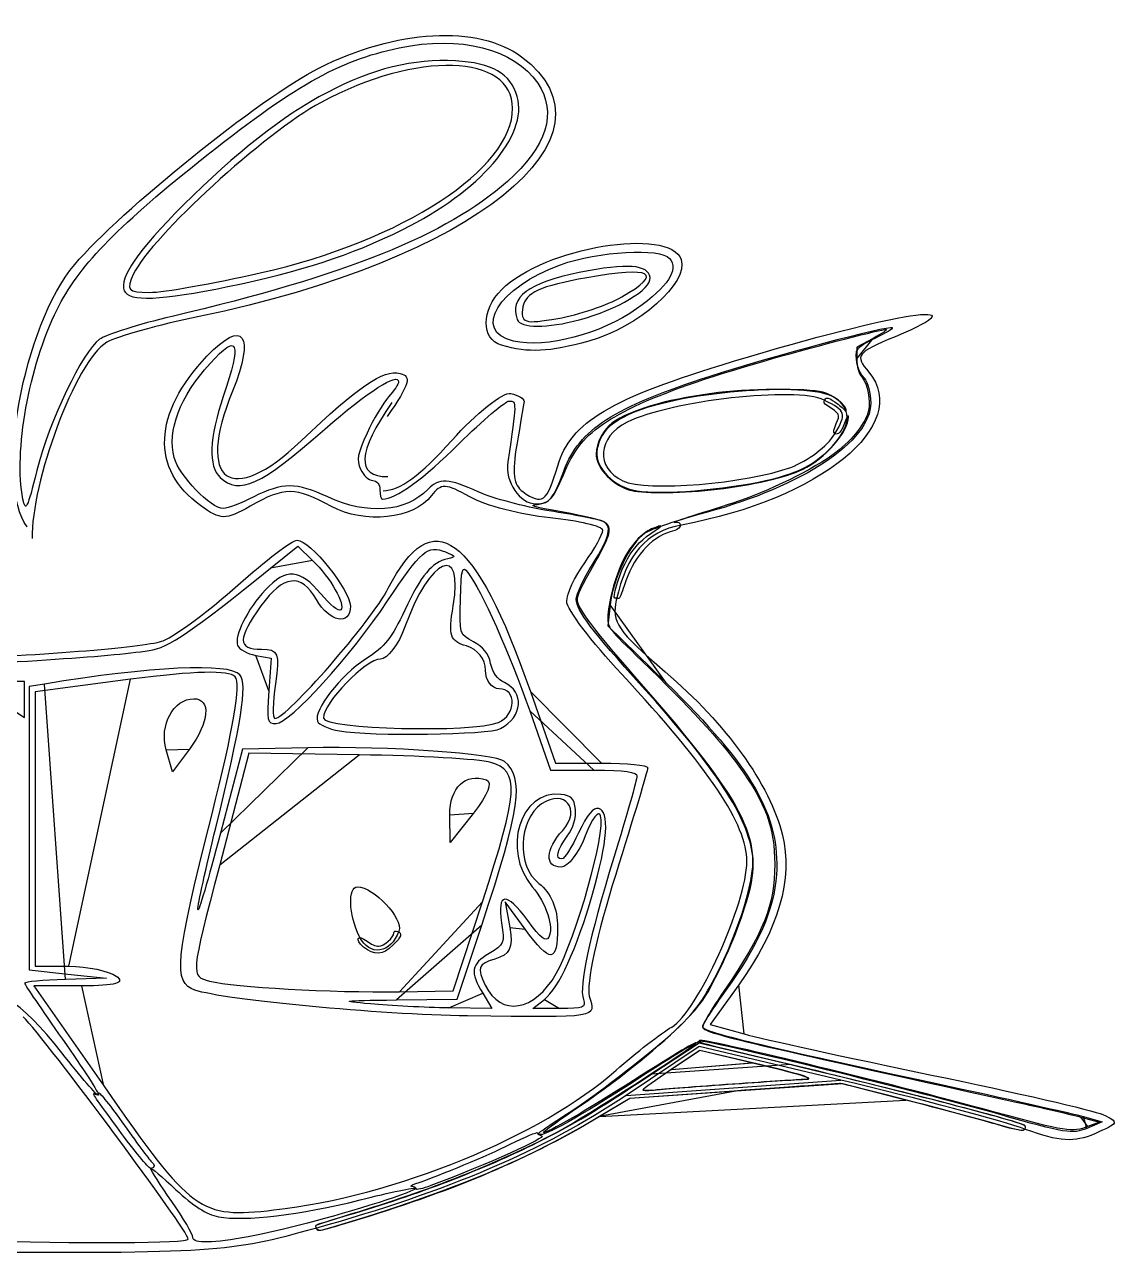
# Model space of a CAD drawing. Extents: x 11 to 197, y 74 to 191.
# Drawn here: x 93 to 197.2, y 73.8 to 190.8 of the extents above; entities that cross this region are included whole.
import ezdxf

# ---------------------------------------------------------------- set-up
doc = ezdxf.new("R2010")
doc.units = 0
doc.layers.get('0').update_dxf_attribs({"linetype": 'CONTINUOUS'})

msp = doc.modelspace()

# ---------------------------------------------------------------- linework, layer by layer
at = {"color": 7}
for points in [[(115.409142, 167.174953), (115.409142, 167.174953), (115.409142, 167.174953), (115.409142, 167.174953)], [(112.325748, 165.869785), (112.325748, 165.869785)], [(149.801538, 164.881372), (149.801538, 164.881372), (149.801538, 164.881372), (149.801538, 164.881372)], [(145.767927, 162.703949), (145.767927, 162.70396)], [(139.519719, 160.673512), (139.519719, 160.673512)], [(173.726678, 160.939707), (172.169396, 160.088725), (172.176677, 158.981841)], [(138.348898, 160.291891), (138.348864, 160.291891), (138.348898, 160.291891), (138.348898, 160.291891)], [(165.906738, 148.656671), (165.906738, 148.656671), (165.906738, 148.656671), (165.906738, 148.656671)], [(158.893685, 146.57023), (158.893685, 146.570233)], [(162.831379, 147.25314), (162.831379, 147.25314)], [(93.222696, 142.9866), (93.222696, 142.9866), (93.222696, 142.9866), (93.222696, 142.9866)], [(116.381211, 139.048189), (118.982465, 141.152054), (120.391561, 139.786305)], [(148.696516, 135.549178), (148.47312, 133.567228), (154.033762, 128.136761)], [(114.971376, 130.750032), (116.437794, 130.47493), (116.215583, 127.369261)], [(92.975043, 124.819753), (92.976172, 128.26802), (87.74815, 128.260795)], [(94.867157, 128.023054), (93.42111, 127.782773), (93.42111, 114.289779), (93.42111, 100.796788), (97.091847, 100.405631), (100.762585, 100.014474), (96.869377, 99.885919)], [(103.052335, 128.476359), (93.970444, 127.292338), (93.970444, 114.222331), (93.970444, 101.152343), (97.186284, 101.137893), (103.052335, 128.476345), (103.052335, 128.476359)], [(141.122897, 127.297887), (143.505163, 120.491531), (147.896349, 120.491531), (141.122897, 127.297887), (141.122897, 127.297887)], [(141.053069, 125.460087), (143.022628, 119.814214), (147.142838, 119.814214)], [(138.064333, 124.365971), (138.064333, 124.365971), (138.064333, 124.365971), (138.064333, 124.365971)], [(108.660398, 121.824133), (107.057018, 119.645889), (106.445657, 121.764889), (106.445657, 121.764889), (108.660398, 121.824133), (108.660398, 121.824133)], [(119.925203, 121.945748), (113.726355, 121.816434), (111.615601, 113.807552)], [(124.81111, 121.279588), (114.331679, 121.434904), (111.546987, 110.810417), (124.81111, 121.279588), (124.81111, 121.279588)], [(135.700248, 115.733826), (133.472092, 112.94453), (133.444999, 115.568424), (133.444999, 115.568424), (135.700262, 115.733826), (135.700248, 115.733826)], [(128.657564, 98.720443), (133.75916, 98.793934), (136.544121, 107.284307), (136.544121, 107.284279), (128.657564, 98.720443), (128.657564, 98.720443)], [(140.6042, 104.690007), (138.721722, 107.284279), (139.148272, 104.822175), (140.6042, 104.690007), (140.6042, 104.690007)], [(128.359146, 97.94031), (134.153749, 98.012254), (136.487543, 105.059764)], [(124.855376, 103.955589), (124.855376, 103.955589), (124.855376, 103.955589), (124.855376, 103.955589)], [(125.23468, 102.968601), (125.23468, 102.968601)], [(143.562809, 100.444821), (143.562809, 100.444821), (143.562809, 100.444821), (143.562809, 100.444821)], [(98.422841, 99.280044), (93.870873, 99.265623), (100.506471, 89.742533), (98.422841, 99.280056), (98.422841, 99.280044)], [(136.575213, 98.568427), (137.456884, 97.122379), (133.347748, 97.180534)], [(160.944331, 99.382618), (158.21178, 95.58724), (161.465446, 94.694128), (160.944331, 99.382618), (160.944331, 99.382618)], [(143.891545, 97.122379), (141.354398, 97.122379), (142.455234, 97.988293)], [(152.65376, 90.879615), (157.164778, 93.866842), (165.885444, 91.789548)], [(170.653433, 90.305115), (157.166482, 93.502958), (150.223302, 88.847553), (170.653433, 90.305115), (170.653433, 90.305115)], [(162.256693, 91.947586), (157.238308, 93.120787), (154.525895, 91.303586)], [(162.148749, 91.952254), (157.244892, 93.125195), (154.529186, 91.305793)], [(176.841232, 88.400592), (170.834569, 89.949606), (160.712232, 89.247595), (150.589892, 88.545587), (147.697797, 86.825225)], [(160.489773, 89.262708), (150.589906, 88.550633), (147.809043, 86.888169)], [(160.344714, 89.946865), (160.344714, 89.94686)], [(160.567181, 89.946044), (160.567181, 89.946047)], [(193.506417, 86.778678), (195.266183, 86.312633), (194.173825, 85.880212)], [(193.754567, 86.827438), (195.53432, 86.314676), (194.063978, 85.700665)], [(102.200772, 85.225894), (102.200772, 85.225894)], [(141.983996, 85.32205), (141.983996, 85.322053)], [(130.233993, 79.938974), (130.233993, 79.938974)], [(120.769899, 76.161834), (120.769913, 76.161834)], [(120.775507, 76.152783), (120.775507, 76.152783)], [(108.548667, 75.161048), (108.548667, 75.161048), (108.548667, 75.161048), (108.548667, 75.161048)], [(108.993889, 75.305275), (108.993889, 75.305275)]]:
    msp.add_lwpolyline(points, close=True, dxfattribs=at)
for points in [[(120.983282, 186.676599), (128.287938, 190.380393), (136.163448, 190.821836), (140.278372, 187.75815)], [(128.61301, 188.606705), (134.417799, 189.836401), (139.601366, 188.513479), (141.808062, 185.239136)], [(109.486164, 177.706445), (118.56845, 184.968276), (122.787311, 187.372576), (128.61301, 188.606705)], [(133.97449, 187.365576), (126.107865, 187.810082), (117.967117, 183.493626), (108.110373, 173.65169)], [(140.278372, 187.75815), (150.406529, 180.217424), (135.757601, 168.409613), (109.5853, 163.017904)], [(139.420812, 182.848316), (139.420812, 188.048399), (130.275779, 188.328835), (121.188359, 183.407427)], [(139.864857, 183.957074), (139.235908, 186.150102), (137.47746, 187.167643), (133.97449, 187.365576)], [(97.749795, 167.971672), (102.089433, 173.112206), (115.457972, 183.875029), (120.983282, 186.676599)], [(141.808062, 185.239136), (143.687769, 182.449985), (142.686936, 179.192246), (138.934568, 175.885843)], [(128.965895, 171.300226), (136.287451, 174.895819), (140.920532, 180.276165), (139.864857, 183.957074)], [(121.188359, 183.407427), (115.846566, 180.514511), (105.102812, 170.681939), (103.352558, 167.084286)], [(115.409142, 167.174953), (129.001506, 170.258741), (139.420812, 177.059843), (139.420812, 182.848316)], [(96.071552, 163.699022), (98.054606, 167.70791), (101.563232, 171.371586), (109.486164, 177.706445)], [(138.934568, 175.885843), (133.105968, 170.749966), (123.616929, 166.928014), (107.009689, 163.027291)], [(108.110373, 173.65169), (103.739309, 169.287194), (101.975593, 166.736687), (102.45843, 165.478433)], [(112.325748, 165.869785), (119.382856, 167.338072), (123.899038, 168.811909), (128.965895, 171.300226)], [(138.391474, 165.602487), (142.419166, 169.612246), (154.360135, 171.597203), (155.461448, 168.440048)], [(143.98623, 167.950333), (147.56647, 169.239623), (153.506935, 169.583942), (154.363519, 168.551822)], [(154.363519, 168.551822), (155.25619, 167.476219), (154.2004, 165.860856), (151.220212, 163.742549)], [(93.222696, 142.9866), (90.100559, 147.124989), (92.81966, 162.131622), (97.749795, 167.971672)], [(139.519719, 160.673512), (135.485528, 161.605715), (138.072755, 165.820817), (143.98623, 167.950333)], [(152.50681, 166.725646), (152.327596, 167.978899), (150.357273, 168.120956), (145.768828, 167.211444)], [(149.801538, 164.881372), (153.836071, 167.17648), (152.670315, 167.822201), (146.498313, 166.711075)], [(155.461448, 168.440048), (156.225155, 166.250672), (151.393717, 161.980749), (146.673161, 160.673145)], [(103.352558, 167.084286), (102.598361, 165.534056), (102.79656, 165.303458), (104.873868, 165.314239)], [(104.873868, 165.314239), (106.187522, 165.320843), (110.928384, 166.15838), (115.409142, 167.174953)], [(145.768828, 167.211444), (140.933811, 166.25306), (139.058475, 164.827747), (139.865481, 162.72472)], [(146.498313, 166.711075), (142.0082, 165.902737), (140.644412, 165.280968), (140.408731, 163.934779)], [(145.767927, 162.70396), (149.388347, 163.667935), (152.664473, 165.623086), (152.50681, 166.725646)], [(102.45843, 165.478433), (102.863244, 164.423506), (105.965851, 164.546558), (112.325748, 165.869785)], [(138.348864, 160.291891), (136.403207, 160.851228), (136.425604, 163.645408), (138.391482, 165.602487)], [(140.408731, 163.934779), (140.139369, 162.396061), (140.512529, 162.271771), (143.711964, 162.834578)], [(143.711964, 162.834578), (145.695783, 163.183552), (148.436079, 164.104606), (149.801538, 164.881372)], [(160.431305, 158.75286), (176.014168, 163.478556), (184.628113, 164.787375), (175.835434, 161.093391)], [(92.817069, 145.637232), (91.92083, 150.118418), (93.391711, 158.281521), (96.071552, 163.699022)], [(107.009689, 163.027291), (103.838293, 162.282391), (100.734851, 161.301598), (100.113149, 160.847751)], [(109.5853, 163.017904), (105.674702, 162.212281), (101.719208, 161.108109), (100.795314, 160.564177)], [(110.332029, 159.241556), (113.794238, 162.890492), (114.952131, 161.300424), (112.75822, 155.90981)], [(151.220212, 163.742549), (147.839901, 161.339839), (142.592541, 159.963455), (139.519719, 160.673512)], [(139.865481, 162.72472), (140.180334, 161.90423), (142.730666, 161.895258), (145.767927, 162.703949)], [(110.628117, 158.550377), (113.322653, 161.532904), (113.672033, 160.660431), (111.885987, 155.409232)], [(158.236333, 157.348779), (164.183622, 159.266572), (175.293901, 162.227354), (175.556754, 161.964504)], [(164.154276, 159.0115), (168.793589, 160.33206), (174.503297, 161.79957), (174.980806, 161.794138)], [(174.980806, 161.794138), (175.14754, 161.792162), (174.583183, 161.407744), (173.726678, 160.939707)], [(175.556754, 161.964504), (175.659548, 161.861707), (174.940722, 161.415534), (173.959368, 160.973001)], [(100.795314, 160.564177), (97.783128, 158.790802), (93.576318, 147.075399), (93.700741, 141.885807)], [(100.113149, 160.847751), (98.465459, 159.644925), (95.360532, 153.138693), (94.151269, 148.354905)], [(146.673161, 160.673145), (142.86274, 159.61766), (140.992239, 159.531991), (138.348898, 160.291891)], [(175.835434, 161.093391), (172.112599, 159.529361), (171.980524, 159.352337), (173.320933, 157.722995)], [(173.959368, 160.973001), (172.978008, 160.530471), (172.151353, 159.948531), (172.122361, 159.679802)], [(109.730898, 145.0078), (104.952456, 148.452071), (105.178747, 153.810348), (110.332029, 159.241556)], [(172.122361, 159.679802), (172.015444, 158.688858), (172.271416, 157.838446), (172.882639, 157.15395)], [(107.224573, 149.586288), (106.529951, 152.165912), (107.740456, 155.354083), (110.628117, 158.550377)], [(143.715455, 148.81463), (144.965115, 152.980072), (148.681392, 155.189554), (160.431305, 158.75286)], [(145.719887, 150.656915), (147.934243, 153.533894), (153.040083, 155.847893), (164.154276, 159.0115)], [(172.176677, 158.981841), (172.181898, 158.19145), (172.321784, 157.699754), (172.665949, 157.262219)], [(119.283965, 151.16601), (124.804396, 156.422035), (127.073104, 157.969725), (128.71106, 157.597129)], [(121.555479, 152.299606), (125.636051, 155.876609), (128.571159, 157.754801), (128.571159, 156.78898)], [(128.71106, 157.597129), (129.840036, 157.340307), (129.617989, 156.59653), (127.490742, 153.509674)], [(144.316391, 148.374623), (145.750819, 152.258879), (149.052032, 154.387162), (158.236333, 157.348779)], [(170.077996, 155.287744), (167.602651, 156.90536), (154.656581, 155.806031), (150.343354, 153.611954)], [(173.320933, 157.722995), (177.442235, 152.713288), (168.733349, 145.601711), (155.493855, 143.165614)], [(172.665949, 157.262219), (173.213006, 156.56675), (173.508656, 155.04437), (173.289999, 154.048828)], [(172.882639, 157.15395), (173.227627, 156.767608), (173.509892, 155.706906), (173.509892, 154.796838)], [(112.75822, 155.90981), (109.228255, 147.236401), (112.589985, 144.792645), (119.283965, 151.16601)], [(128.571159, 156.78898), (128.571159, 156.594439), (128.143725, 155.954133), (127.621307, 155.366078)], [(133.624721, 151.200935), (135.970558, 153.822545), (138.49639, 155.839009), (139.237672, 155.681966)], [(139.237672, 155.681966), (139.978963, 155.524921), (140.552029, 155.184174), (140.511141, 154.924747)], [(158.376318, 155.693845), (153.788164, 155.052662), (150.633365, 154.117863), (148.905578, 152.887568)], [(169.064994, 155.067111), (166.482228, 156.361659), (154.397284, 155.000038), (150.316638, 152.954706)], [(168.943596, 155.811741), (167.517118, 156.213365), (161.623341, 156.14761), (158.376318, 155.693845)], [(171.164879, 154.136399), (171.171512, 154.597762), (169.930276, 155.533941), (168.943596, 155.811741)], [(111.885987, 155.409232), (110.544604, 151.465408), (110.438788, 148.731183), (111.587317, 147.691778)], [(127.93568, 154.844489), (124.631272, 150.049466), (124.505692, 147.769186), (127.546015, 147.769186)], [(127.621307, 155.366078), (127.098891, 154.778023), (126.17446, 153.226605), (125.567022, 151.918485)], [(134.337625, 150.918301), (136.57994, 153.143598), (138.725306, 154.964295), (139.105104, 154.964295)], [(139.105104, 154.964295), (139.816118, 154.964295), (139.814043, 154.881827), (138.959655, 149.178813)], [(140.511141, 154.924747), (140.470232, 154.665317), (140.157414, 152.814625), (139.815897, 150.812095)], [(173.509892, 154.796838), (173.509892, 151.14904), (167.009747, 146.817688), (157.856134, 144.366004)], [(169.304648, 154.567344), (169.063334, 154.71684), (169.010652, 154.891372), (169.144036, 155.099429)], [(170.07507, 151.834033), (171.243521, 153.787536), (171.174015, 154.010023), (169.064994, 155.067111)], [(169.144036, 155.099429), (169.30692, 155.353499), (169.476358, 155.315515), (170.088554, 154.887677)], [(170.22677, 152.818616), (170.632882, 153.670241), (170.57473, 153.780522), (169.304648, 154.567344)], [(170.154072, 151.01867), (171.641869, 152.786818), (171.615204, 154.283194), (170.077996, 155.287744)], [(170.088554, 154.887677), (170.498869, 154.600928), (170.908131, 154.261378), (170.998027, 154.133125)], [(150.343354, 153.611954), (148.452863, 152.65029), (147.872715, 152.011489), (147.484273, 150.46381)], [(167.016935, 148.456039), (169.109573, 149.439696), (171.412402, 152.08527), (171.380988, 153.469621)], [(173.289999, 154.048828), (173.037952, 152.901262), (171.849375, 151.377677), (170.198491, 150.085948)], [(170.998027, 154.133125), (171.111395, 153.971381), (171.162517, 153.972386), (171.164879, 154.136399)], [(171.380988, 153.469621), (171.375626, 153.706295), (171.232937, 153.511988), (171.063926, 153.037824)], [(111.587317, 147.691778), (113.458315, 145.998549), (115.381538, 146.887569), (121.555479, 152.299606)], [(150.316638, 152.954706), (147.48418, 151.535002), (147.2787, 148.594181), (149.925919, 147.36269)], [(148.905578, 152.887568), (148.085361, 152.303521), (147.364106, 150.931839), (147.364106, 149.955999)], [(170.082941, 151.881031), (169.926875, 151.977484), (169.974875, 152.290383), (170.22677, 152.818616)], [(171.063926, 153.037824), (170.704188, 152.028597), (170.408445, 151.679855), (170.082941, 151.881031)], [(125.567022, 151.918485), (124.663344, 149.97241), (124.551194, 149.345609), (124.950051, 148.470215)], [(127.101078, 146.434371), (128.679922, 146.434371), (130.643046, 147.868734), (133.624721, 151.200935)], [(162.831379, 147.25314), (166.506545, 147.987479), (168.440148, 148.981794), (170.154072, 151.01867)], [(165.906738, 148.656671), (167.509173, 149.250384), (169.384924, 150.680201), (170.07507, 151.834033)], [(127.028166, 145.620597), (128.280454, 145.620597), (130.946367, 147.552781), (134.337625, 150.918301)], [(139.815897, 150.812095), (139.362112, 148.151126), (139.513934, 146.948907), (140.379992, 146.345505)], [(144.25076, 147.946851), (144.642276, 148.896249), (145.303384, 150.115777), (145.719887, 150.656915)], [(147.484273, 150.46381), (147.101509, 148.938757), (148.716941, 147.023431), (150.825096, 146.502785)], [(147.364106, 149.955999), (147.364106, 148.560602), (149.017795, 146.857397), (150.780826, 146.436976)], [(170.198491, 150.085948), (168.231916, 148.547208), (163.622524, 146.275203), (160.378527, 145.245612)], [(111.902059, 144.730723), (110.695568, 144.730723), (107.692656, 147.84796), (107.224573, 149.586288)], [(138.959655, 149.178813), (138.67408, 147.272599), (140.096248, 145.17566), (141.674641, 145.17566)], [(140.379992, 146.345505), (142.280919, 145.021092), (142.661976, 145.303179), (143.715455, 148.81463)], [(149.925919, 147.36269), (152.169362, 146.319044), (161.674852, 147.088706), (165.906738, 148.656671)], [(94.151269, 148.354905), (93.222936, 144.682463), (93.070231, 144.37142), (92.817069, 145.637232)], [(124.950051, 148.470215), (125.218156, 147.88179), (125.742141, 147.40035), (126.11446, 147.40035)], [(136.19257, 146.30651), (133.328001, 147.61772), (132.421562, 147.667391), (131.369353, 146.570814)], [(141.674641, 145.17566), (142.913433, 145.17566), (143.314293, 145.661074), (144.316391, 148.374623)], [(141.78236, 145.131549), (142.982123, 145.292322), (143.310545, 145.666902), (144.25076, 147.946851)], [(158.893685, 146.570233), (162.209393, 146.956028), (165.40309, 147.697443), (167.016935, 148.456039)], [(122.185681, 144.924124), (118.75836, 146.804997), (117.699034, 146.809617), (114.443942, 144.957894)], [(121.830036, 145.838721), (118.831721, 147.234513), (117.525554, 147.235318), (114.778082, 145.843068)], [(131.369353, 146.570814), (129.259192, 144.371674), (125.586834, 144.089838), (121.830036, 145.838721)], [(126.11446, 147.40035), (126.494783, 147.40035), (126.791407, 147.010423), (126.791407, 146.510472)], [(126.791407, 146.510472), (126.791407, 146.021043), (126.897948, 145.620597), (127.028166, 145.620597)], [(135.358621, 145.834508), (133.073834, 147.134251), (132.599484, 147.150894), (131.703154, 145.962797)], [(142.91159, 144.516177), (140.530461, 144.899249), (137.506902, 145.7049), (136.19257, 146.30651)], [(150.780826, 146.436976), (151.988768, 146.148926), (155.81258, 146.211732), (158.893685, 146.57023)], [(150.825096, 146.502785), (152.767377, 146.0231), (158.454053, 146.378502), (162.831379, 147.25314)], [(114.778082, 145.843068), (113.570774, 145.231277), (112.276563, 144.730723), (111.902059, 144.730723)], [(131.703154, 145.962797), (130.027104, 143.741195), (125.284371, 143.223605), (122.185681, 144.924124)], [(127.591292, 137.143466), (131.784245, 145.35035), (135.836358, 142.402028), (141.122897, 127.297887)], [(142.990395, 143.841581), (140.236916, 144.116234), (136.802622, 145.013055), (135.358621, 145.834508)], [(144.24813, 144.378907), (141.2007, 144.928095), (140.914961, 145.015313), (141.78236, 145.131549)], [(160.378527, 145.245612), (159.032589, 144.818434), (157.130479, 144.214603), (156.151617, 143.903766)], [(114.443942, 144.957906), (112.079171, 143.612662), (111.660305, 143.617096), (109.730898, 145.007808)], [(147.917143, 143.560195), (147.545219, 143.702914), (145.292722, 144.133108), (142.91159, 144.516177)], [(148.211419, 143.419357), (147.927379, 143.605466), (146.143901, 144.037263), (144.24813, 144.378907)], [(157.856134, 144.366004), (155.242105, 143.665867), (152.61205, 142.771113), (152.011561, 142.377658)], [(147.996701, 142.657069), (147.996701, 143.033881), (145.743865, 143.566917), (142.990395, 143.841581)], [(147.024694, 139.412087), (148.71709, 142.068585), (148.952523, 143.162882), (147.917143, 143.560195)], [(147.37115, 139.773159), (148.735869, 142.189701), (148.913269, 142.959487), (148.211419, 143.419357)], [(155.493855, 143.165614), (152.142608, 142.548978), (150.267879, 140.387224), (149.292214, 136.014549)], [(152.651542, 142.786982), (151.703857, 142.391016), (150.665451, 141.239332), (149.907515, 139.743613)], [(152.589143, 142.358715), (153.807129, 143.183764), (153.820481, 143.275396), (152.651542, 142.786982)], [(155.372977, 143.135507), (155.372977, 142.878961), (155.069235, 142.676004), (154.427482, 142.503741)], [(156.151617, 143.903766), (155.172754, 143.59293), (154.597114, 143.377952), (154.872419, 143.426043)], [(154.872419, 143.426043), (155.22941, 143.488397), (155.372977, 143.405074), (155.372977, 143.135507)], [(113.272722, 137.437999), (115.899573, 139.791709), (118.438128, 141.717467), (118.913955, 141.717467)], [(118.913955, 141.717467), (120.146405, 141.717467), (123.984989, 136.971547), (123.984989, 135.447779)], [(146.28158, 139.573317), (147.224897, 140.892562), (147.996701, 142.280249), (147.996701, 142.657069)], [(152.011561, 142.377658), (150.616401, 141.463512), (148.984191, 138.101416), (148.696516, 135.549178)], [(154.427482, 142.503741), (152.564665, 142.003705), (150.842774, 139.993261), (150.031436, 137.371005)], [(150.087674, 139.43263), (150.817628, 140.865647), (151.412857, 141.561914), (152.589143, 142.358715)], [(127.519831, 135.93626), (130.681072, 140.717565), (131.359165, 141.293214), (133.020587, 140.605949)], [(133.767658, 135.453948), (134.802064, 141.519615), (131.560686, 140.116759), (129.167297, 133.462947)], [(133.020587, 140.605949), (134.043062, 140.182988), (134.061039, 140.129603), (133.243055, 139.945182)], [(120.391561, 139.786305), (122.074085, 138.15554), (123.552196, 135.558972), (123.071582, 135.078361)], [(133.243055, 139.945182), (131.722041, 139.602256), (130.713582, 138.396397), (129.162423, 135.065769)], [(134.451017, 136.093563), (134.539225, 139.051551), (134.623305, 139.350178), (135.167807, 138.639416)], [(144.566462, 135.87891), (144.566462, 136.591603), (145.338267, 138.254084), (146.28158, 139.573317)], [(145.48312, 136.075052), (145.480862, 136.575824), (146.174454, 138.077489), (147.024694, 139.412087)], [(145.584353, 136.027585), (145.584353, 136.517551), (145.866011, 137.107971), (147.37115, 139.773159)], [(149.907515, 139.743613), (149.209732, 138.366606), (148.476437, 135.583802), (148.476437, 134.312763)], [(149.155836, 136.213654), (148.894518, 136.213654), (149.482353, 138.244288), (150.087674, 139.43263)], [(104.826898, 131.203521), (106.642617, 131.464796), (108.899576, 132.997133), (116.381211, 139.048189)], [(120.753773, 136.057226), (119.298553, 138.620575), (117.594659, 138.427382), (115.471643, 135.458306)], [(121.163207, 136.618078), (119.18803, 138.995933), (117.883294, 139.087884), (115.903556, 136.988752)], [(135.167807, 138.639416), (136.444567, 136.972809), (139.15167, 130.910571), (141.053069, 125.460087)], [(106.164479, 132.144729), (107.447165, 132.702313), (110.645863, 135.084288), (113.272722, 137.437999)], [(115.903556, 136.988752), (114.184357, 135.16587), (112.900166, 132.60119), (113.250054, 131.689397)], [(116.786426, 124.736717), (117.920445, 124.736717), (125.981833, 133.993237), (127.591292, 137.143466)], [(150.031436, 137.371005), (149.815556, 136.673284), (149.577589, 136.127449), (149.502619, 136.158036)], [(116.904485, 124.263594), (118.203334, 124.263594), (124.06063, 130.704292), (127.519831, 135.93626)], [(123.984989, 135.447779), (123.984989, 133.531208), (121.972279, 133.910833), (120.753773, 136.057226)], [(123.071582, 135.078361), (122.882488, 134.889264), (122.023717, 135.582139), (121.163207, 136.618078)], [(135.703014, 132.043389), (134.362653, 132.736515), (134.351948, 132.771152), (134.451017, 136.093563)], [(149.806793, 128.952398), (146.924612, 132.049298), (144.566462, 135.166228), (144.566462, 135.87891)], [(151.763688, 127.778181), (146.941517, 133.118619), (145.488036, 135.038726), (145.48312, 136.075052)], [(151.671624, 128.033228), (147.227171, 133.112734), (145.584353, 135.270239), (145.584353, 136.027585)], [(149.292214, 136.014549), (148.824724, 133.919407), (149.416649, 133.049437), (153.936937, 129.187833)], [(149.502619, 136.158036), (149.427652, 136.188626), (149.271601, 136.213654), (149.155836, 136.213654)], [(115.471643, 135.458306), (113.217881, 132.306406), (113.229604, 131.340353), (115.521638, 131.340353)], [(129.162423, 135.065769), (127.91033, 132.377303), (127.29957, 131.614154), (125.423447, 130.393918)], [(135.027681, 131.643988), (133.462101, 132.094372), (133.285701, 132.627766), (133.767658, 135.453948)], [(129.167297, 133.462947), (128.560737, 131.776655), (127.514883, 130.396969), (126.843183, 130.396969)], [(148.476437, 134.312763), (148.476437, 133.393706), (148.548996, 133.302834), (151.757854, 130.203066)], [(76.958404, 129.37049), (92.031416, 130.048241), (100.811852, 130.625769), (104.826898, 131.203521)], [(84.537254, 130.3471), (95.149554, 130.778203), (104.881801, 131.58714), (106.164479, 132.144729)], [(113.250054, 131.689397), (113.390254, 131.324052), (114.164847, 130.901337), (114.971376, 130.750032)], [(115.521638, 131.340353), (117.131081, 131.340353), (117.290887, 130.946653), (116.861884, 128.03854)], [(136.848142, 129.343566), (136.848142, 130.361175), (136.070334, 131.34405), (135.027681, 131.643988)], [(137.325743, 129.99025), (137.144582, 130.896068), (136.607423, 131.575701), (135.703014, 132.043389)], [(113.470165, 128.903091), (112.519604, 130.048447), (104.881959, 129.687141), (94.867157, 128.023054)], [(125.423447, 130.393918), (123.059444, 128.856363), (120.458261, 125.497428), (120.847025, 124.484332)], [(126.843183, 130.396969), (125.43109, 130.396969), (121.412068, 126.240126), (121.412068, 124.779604)], [(138.637052, 128.162136), (138.006418, 128.449469), (137.489875, 129.169593), (137.325743, 129.99025)], [(151.757854, 130.203066), (156.100286, 126.008264), (159.305399, 122.525419), (160.961821, 120.201553)], [(113.002085, 128.705704), (112.416663, 129.349707), (109.178705, 129.275068), (103.052335, 128.476359)], [(111.171406, 114.340303), (113.616819, 124.264619), (114.208566, 128.013371), (113.470165, 128.903091)], [(138.134474, 127.566853), (137.426994, 127.566853), (136.848142, 128.366372), (136.848142, 129.343566)], [(161.717654, 111.12376), (161.717654, 114.639681), (158.131564, 120.007474), (149.806793, 128.952398)], [(153.936937, 129.187833), (159.792997, 124.185117), (163.88367, 118.488735), (165.099913, 113.64307)], [(110.780663, 115.522952), (112.864584, 123.771616), (113.587499, 128.061699), (113.002085, 128.705704)], [(116.861884, 128.03854), (116.594007, 126.222533), (116.560047, 124.736717), (116.786417, 124.736717)], [(138.064333, 124.365971), (139.787969, 125.093576), (139.842167, 127.566853), (138.134482, 127.566853)], [(138.273265, 123.772322), (140.379941, 124.89978), (140.577042, 127.278216), (138.637052, 128.162136)], [(161.933805, 108.168605), (163.267099, 113.336238), (161.44492, 116.863451), (151.671624, 128.033228)], [(162.272142, 111.621442), (161.859299, 115.284206), (158.805208, 119.979862), (151.763688, 127.778181)], [(154.033762, 128.136761), (162.231016, 120.131395), (164.899171, 115.488439), (164.528935, 109.873713)], [(106.445657, 121.764889), (105.777273, 124.081505), (107.156812, 126.623477), (109.082436, 126.623477)], [(109.082436, 126.623477), (110.746094, 126.623477), (110.549763, 124.390877), (108.660398, 121.824133)], [(116.215583, 127.369261), (116.007696, 124.463746), (116.052095, 124.263594), (116.904485, 124.263594)], [(120.847025, 124.484332), (120.973494, 124.154753), (121.91223, 123.738424), (122.933104, 123.559156)], [(121.412068, 124.779604), (121.412068, 123.715674), (135.684048, 123.361163), (138.064333, 124.365971)], [(122.933104, 123.559156), (125.906513, 123.037023), (137.192382, 123.193848), (138.273265, 123.772322)], [(138.657621, 120.641588), (137.733134, 121.408843), (127.69353, 122.107806), (119.925203, 121.945748)], [(137.35567, 120.554085), (136.219859, 120.867682), (130.574802, 121.194157), (124.81111, 121.279588)], [(136.487543, 105.059764), (140.167504, 116.172374), (140.569002, 119.055279), (138.657621, 120.641588)], [(136.544121, 107.284279), (139.979589, 117.757884), (140.104185, 119.795215), (137.35567, 120.554085)], [(133.444985, 115.568424), (133.418315, 118.149196), (134.955509, 119.613247), (136.931188, 118.888782)], [(147.142838, 119.814214), (150.144364, 119.814214), (151.262026, 119.663209), (151.259309, 119.258042)], [(147.896349, 120.491531), (150.311502, 120.491531), (152.286849, 120.29397), (152.286016, 120.052492)], [(152.286016, 120.052492), (152.285169, 119.811017), (150.910835, 115.237052), (149.231903, 109.888146)], [(160.961821, 120.201553), (163.556242, 116.56173), (164.36758, 114.335019), (164.368424, 110.852191)], [(136.931188, 118.888782), (137.545964, 118.663354), (137.073911, 117.453448), (135.700248, 115.733826)], [(151.259309, 119.258042), (151.257051, 118.952147), (150.268192, 115.466098), (149.061387, 111.511268)], [(144.004038, 117.510618), (140.132974, 117.954384), (138.36245, 112.20587), (141.296311, 108.719175)], [(144.192523, 114.083317), (145.999479, 116.071109), (144.373837, 118.109677), (142.184272, 116.601684)], [(145.403418, 116.078724), (145.284918, 117.117002), (145.013316, 117.394918), (144.004038, 117.510618)], [(142.184272, 116.601684), (139.938805, 115.055188), (139.790523, 110.66794), (141.92806, 109.02093)], [(144.624778, 113.538348), (145.197028, 114.312365), (145.494316, 115.282279), (145.403418, 116.078724)], [(147.618396, 116.154424), (147.078232, 116.266029), (146.535434, 115.611474), (145.695097, 113.83515)], [(147.798604, 115.484067), (147.617437, 116.08195), (146.962165, 115.224496), (146.342433, 113.57861)], [(147.021132, 108.005949), (148.466878, 113.005826), (148.681561, 115.934759), (147.618396, 116.154424)], [(109.192119, 98.871959), (107.081947, 99.604225), (107.277891, 101.658133), (110.780663, 115.522952)], [(143.562809, 100.444821), (145.502582, 103.924347), (148.296023, 113.842491), (147.798604, 115.484067)], [(109.471858, 106.553888), (109.453711, 106.969259), (110.218514, 110.473144), (111.171406, 114.340303)], [(111.615601, 113.807552), (110.454683, 109.402667), (109.489999, 106.138518), (109.471858, 106.553888)], [(144.03335, 110.586101), (142.4584, 110.586101), (142.534569, 112.259461), (144.192523, 114.083317)], [(144.111723, 111.360392), (143.438888, 111.360392), (143.637313, 112.202737), (144.624778, 113.538348)], [(146.342433, 113.57861), (145.722701, 111.932733), (144.683604, 110.586101), (144.03335, 110.586101)], [(145.695097, 113.83515), (145.051187, 112.474035), (144.338669, 111.360392), (144.111723, 111.360392)], [(165.099913, 113.64307), (166.140776, 109.496116), (164.723101, 104.631133), (160.944331, 99.382618)], [(149.061387, 111.511268), (146.65268, 103.617673), (145.729367, 99.325756), (146.152876, 97.991392)], [(158.231589, 99.223899), (160.654269, 103.556053), (162.531879, 109.317086), (162.272142, 111.621442)], [(111.546987, 110.810417), (108.770671, 100.217826), (108.767773, 100.184561), (110.584993, 99.731213)], [(154.572005, 95.358925), (156.985253, 96.734648), (161.717654, 107.17531), (161.717654, 111.12376)], [(164.368424, 110.852191), (164.36927, 106.938841), (163.367215, 104.43483), (159.535159, 98.775688)], [(141.92806, 109.02093), (143.044635, 108.160581), (143.708611, 106.613569), (143.708611, 104.872354)], [(149.231903, 109.888146), (147.456361, 104.231424), (146.404254, 99.383146), (146.717015, 98.299142)], [(164.528935, 109.873713), (164.309656, 106.548373), (162.808085, 103.109958), (159.722603, 98.867808)], [(124.855376, 103.955589), (123.823431, 106.07676), (123.710706, 108.699341), (124.651482, 108.699341)], [(124.651482, 108.699341), (126.210029, 108.699341), (129.02081, 105.710241), (128.599088, 104.501277)], [(140.854907, 105.510941), (138.828173, 108.271898), (137.929524, 108.18921), (138.370677, 105.282355)], [(141.296311, 108.719175), (142.618519, 107.147816), (143.376625, 104.82614), (142.865647, 103.913083)], [(142.455234, 97.988293), (143.816191, 99.058824), (145.506146, 102.766606), (147.021132, 108.005949)], [(158.74676, 100.062446), (160.09195, 102.69127), (161.338903, 105.862855), (161.933805, 108.168605)], [(142.865647, 103.913083), (142.588629, 103.41808), (142.114812, 103.794604), (140.854907, 105.510941)], [(125.23468, 102.968601), (124.346408, 103.71603), (124.670264, 104.237041), (125.578873, 103.52233)], [(128.599088, 104.501277), (127.844968, 102.339409), (125.787537, 102.03952), (124.855376, 103.955589)], [(126.668304, 103.048764), (127.174769, 103.048764), (128.123132, 103.887432), (128.123132, 104.335316)], [(128.456834, 104.464029), (128.961425, 104.270399), (128.865353, 103.968963), (128.034144, 103.137751)], [(128.123132, 104.335316), (128.123132, 104.476537), (128.273296, 104.534458), (128.456834, 104.464029)], [(138.370677, 105.282355), (138.669006, 103.316573), (138.628789, 103.217662), (137.184844, 102.365715)], [(139.148272, 104.822175), (139.484786, 102.879727), (139.183003, 102.247365), (137.71854, 101.826073)], [(143.708611, 104.872354), (143.708611, 101.418318), (143.008096, 101.377167), (140.6042, 104.690007)], [(128.034144, 103.137751), (127.089549, 102.193156), (126.218772, 102.140542), (125.23468, 102.968601)], [(125.578873, 103.52233), (125.909996, 103.26187), (126.400241, 103.048764), (126.668304, 103.048764)], [(137.184844, 102.365715), (135.464776, 101.35085), (135.342627, 100.59001), (136.575213, 98.568427)], [(137.71854, 101.826073), (136.136899, 101.371074), (136.003086, 101.002582), (136.814148, 99.335447)], [(97.186284, 101.137908), (98.955011, 101.130372), (100.980994, 100.711947), (101.688479, 100.208976)], [(96.508031, 92.908691), (92.558416, 97.946601), (90.292916, 99.340897), (85.506238, 99.679719)], [(96.869377, 99.885919), (94.728115, 99.815211), (92.976172, 99.656249), (92.976172, 99.53267)], [(92.976172, 99.53267), (92.976172, 99.409088), (94.600387, 97.003287), (96.585535, 94.186441)], [(101.688479, 100.208976), (102.608377, 99.554999), (101.678094, 99.290374), (98.422841, 99.280044)], [(110.584993, 99.731213), (112.945212, 99.142396), (122.16209, 98.626926), (128.657564, 98.720443)], [(136.814148, 99.335447), (138.292933, 96.29579), (141.548135, 96.830892), (143.562809, 100.444821)], [(155.37703, 95.498667), (157.216094, 97.336967), (157.659189, 97.93707), (158.74676, 100.062446)], [(135.133306, 96.420967), (126.794644, 96.529645), (111.881615, 97.938668), (109.192119, 98.871959)], [(152.166436, 92.705754), (155.738362, 95.601145), (156.909451, 96.859695), (158.231589, 99.223899)], [(159.535159, 98.775688), (157.929995, 96.405205), (157.37306, 95.41498), (157.547093, 95.240948)], [(159.722603, 98.867808), (158.495842, 97.181161), (157.492124, 95.614663), (157.492124, 95.386704)], [(125.90158, 97.553527), (122.815993, 97.844645), (123.001171, 97.873787), (128.359146, 97.94031)], [(133.347748, 97.180534), (131.087726, 97.212518), (127.736947, 97.380367), (125.90158, 97.553527)], [(146.717015, 98.299142), (147.328653, 96.179198), (147.801313, 96.255839), (135.133306, 96.420967)], [(146.152876, 97.991392), (146.404471, 97.198687), (146.205908, 97.122379), (143.891545, 97.122379)], [(108.548667, 75.161048), (108.548667, 75.933248), (95.113416, 94.036937), (92.834779, 96.335157)], [(145.085791, 87.330208), (149.278642, 90.166807), (152.989986, 93.112608), (155.37703, 95.498667)], [(149.283031, 91.255338), (151.169661, 92.929528), (153.5497, 94.776145), (154.572005, 95.358925)], [(157.492124, 95.386704), (157.492124, 94.914829), (161.833052, 93.860029), (179.516555, 90.034986)], [(157.547093, 95.240948), (158.081303, 94.706738), (162.0799, 93.763153), (187.186039, 88.246787)], [(96.585535, 94.186441), (98.570683, 91.369593), (100.109963, 88.979969), (100.006158, 88.876162)], [(143.954192, 85.515869), (146.294105, 86.781413), (156.252195, 93.179458), (156.819036, 93.781492)], [(156.819036, 93.781492), (157.206772, 94.193305), (154.943864, 92.843933), (150.917673, 90.262517)], [(157.338372, 94.007795), (157.039397, 94.007795), (154.49896, 92.492354), (151.69296, 90.640155)], [(157.210266, 94.076245), (157.037964, 93.903942), (157.058064, 93.898549), (163.938032, 92.270212)], [(185.295052, 87.262017), (175.08023, 90.056489), (157.464599, 94.330578), (157.210266, 94.076245)], [(185.610156, 87.083227), (178.898669, 89.00203), (158.461027, 94.007795), (157.338372, 94.007795)], [(161.465446, 94.694128), (163.254967, 94.202912), (171.279436, 92.444659), (179.297626, 90.786897)], [(100.006158, 88.876162), (99.902351, 88.772352), (98.328192, 90.586993), (96.508031, 92.908691)], [(144.9684, 87.326299), (146.492666, 88.311481), (149.731781, 90.732236), (152.166436, 92.705754)], [(154.529186, 91.305793), (153.03555, 90.305118), (151.813483, 89.437431), (151.813483, 89.3776)], [(154.525895, 91.303586), (153.034069, 90.304125), (151.813483, 89.433336), (151.813483, 89.368496)], [(167.130016, 90.391811), (168.261261, 90.404793), (167.107918, 90.76608), (162.148749, 91.952254)], [(167.230129, 90.385046), (168.416887, 90.385046), (166.894358, 90.86339), (162.256693, 91.947586)], [(163.938032, 92.270212), (175.463367, 89.542424), (187.412799, 86.45673), (188.10314, 86.030075)], [(165.885444, 91.789548), (177.064314, 89.126702), (187.407152, 86.440796), (188.121829, 86.01503)], [(116.700989, 77.936261), (128.210716, 79.233475), (142.162807, 84.936884), (149.283031, 91.255338)], [(141.807229, 84.380814), (145.275991, 86.119652), (147.268901, 87.313721), (152.65376, 90.879615)], [(151.69296, 90.640155), (146.897276, 87.474584), (142.787031, 85.109037), (142.082401, 85.109037)], [(150.917673, 90.262517), (146.710756, 87.565229), (142.521898, 85.141992), (142.354895, 85.308994)], [(160.344714, 89.94686), (163.752129, 90.187863), (166.805517, 90.388089), (167.130016, 90.391811)], [(160.567181, 89.946047), (163.974599, 90.187496), (166.972925, 90.385046), (167.230129, 90.385046)], [(188.238542, 85.60986), (185.98456, 86.433427), (178.071255, 88.546304), (170.653433, 90.305115)], [(179.297626, 90.786897), (187.315808, 89.129132), (194.647944, 87.43316), (195.591249, 87.018084)], [(102.200772, 85.225894), (99.630134, 88.707489), (99.280153, 89.23293), (99.707881, 88.968579)], [(99.707881, 88.968579), (99.835662, 88.889604), (99.977942, 88.938186), (100.02406, 89.076534)], [(100.02406, 89.076534), (100.070175, 89.214882), (101.176331, 87.822096), (102.482184, 85.981448)], [(100.506471, 89.742522), (108.935528, 77.645558), (109.629928, 77.139324), (116.700989, 77.936261)], [(151.813483, 89.3776), (151.813483, 89.317766), (152.339065, 89.322784), (152.981446, 89.388748)], [(151.813483, 89.368496), (151.813483, 89.303658), (152.389123, 89.308306), (153.092681, 89.378825)], [(152.981446, 89.388748), (153.623826, 89.454712), (156.937295, 89.705861), (160.344714, 89.946865)], [(153.092681, 89.378825), (153.796238, 89.449344), (157.159765, 89.704594), (160.567181, 89.946044)], [(170.612113, 89.974334), (170.489753, 89.974579), (165.934703, 89.65435), (160.489773, 89.262708)], [(185.896041, 85.984448), (183.536906, 86.693292), (170.971111, 89.973606), (170.612113, 89.974334)], [(179.516555, 90.034986), (186.368597, 88.552851), (192.775705, 87.109451), (193.754567, 86.827438)], [(150.223302, 88.847553), (142.415712, 83.612548), (133.30023, 79.70703), (120.667055, 76.184234)], [(185.450455, 86.09211), (184.019046, 86.509819), (180.144897, 87.548637), (176.841232, 88.400592)], [(187.186039, 88.246787), (189.694377, 87.695649), (192.538548, 87.035001), (193.506417, 86.778678)], [(147.809043, 86.888169), (140.388696, 82.452115), (133.148282, 79.482488), (121.298341, 76.014912)], [(147.697797, 86.825225), (140.926433, 82.797284), (134.15203, 79.898295), (124.869386, 77.056201)], [(141.983996, 85.322053), (142.101152, 85.439212), (143.444135, 86.341121), (144.9684, 87.326299)], [(142.354895, 85.308994), (142.29792, 85.36597), (143.526823, 86.275518), (145.085791, 87.330208)], [(194.173825, 85.880212), (192.703803, 85.29829), (192.168918, 85.381534), (185.295052, 87.262017)], [(194.063978, 85.700665), (192.697416, 85.129998), (192.100711, 85.227587), (185.610156, 87.083227)], [(195.591249, 87.018084), (197.172461, 86.322296), (197.112365, 86.179396), (194.821539, 85.187907)], [(102.482184, 85.981448), (103.788038, 84.140803), (104.960191, 82.570714), (105.086966, 82.492363)], [(124.834842, 77.80339), (132.018535, 79.986743), (138.756881, 82.704896), (143.954192, 85.515869)], [(188.165986, 85.627031), (188.077912, 85.397516), (187.479508, 85.500002), (185.450455, 86.09211)], [(188.166632, 85.628687), (188.078954, 85.400203), (187.580634, 85.47828), (185.896041, 85.984448)], [(188.10314, 86.030075), (188.199835, 85.970315), (188.228117, 85.788944), (188.165986, 85.627031)], [(188.121829, 86.01503), (188.208254, 85.963544), (188.228413, 85.789689), (188.166632, 85.628687)], [(194.821539, 85.187907), (192.847849, 84.333691), (191.493693, 84.420471), (188.238542, 85.60986)], [(105.037252, 81.871299), (104.870292, 81.807232), (103.723852, 83.163084), (102.200772, 85.225894)], [(123.799487, 77.463773), (130.255239, 79.354721), (136.782014, 81.861752), (141.807229, 84.380814)], [(142.182438, 85.005225), (142.803186, 84.885678), (137.090302, 82.313225), (131.624426, 80.251059)], [(139.188371, 84.190692), (140.626076, 84.907598), (141.802381, 85.400615), (141.802381, 85.286287)], [(141.802381, 85.286287), (141.802381, 85.171959), (141.973407, 85.045478), (142.182438, 85.005225)], [(142.082401, 85.109037), (141.911121, 85.109037), (141.86684, 85.204894), (141.983996, 85.32205)], [(130.122758, 80.416664), (132.660878, 81.291578), (136.98172, 83.090352), (139.188371, 84.190692)], [(104.989447, 81.857863), (104.989447, 82.003994), (106.063751, 81.107527), (107.37679, 79.86571)], [(105.086966, 82.492363), (105.40078, 82.298414), (105.377028, 82.001683), (105.037252, 81.871299)], [(106.991669, 78.727967), (105.890447, 80.303278), (104.989447, 81.711734), (104.989447, 81.857863)], [(107.37679, 79.86571), (109.00025, 78.330308), (110.295188, 77.508234), (111.423834, 77.2965)], [(124.913342, 78.892686), (127.751256, 79.609412), (130.154412, 80.114596), (130.253692, 80.015316)], [(130.253692, 80.015316), (130.352969, 79.916038), (128.763626, 79.306514), (126.721816, 78.660818)], [(129.844673, 80.169036), (129.625265, 80.178942), (129.746632, 80.287008), (130.122758, 80.416664)], [(130.233993, 79.938974), (130.233993, 80.055848), (130.058798, 80.159376), (129.844673, 80.169036)], [(131.624426, 80.251059), (130.859688, 79.962537), (130.233993, 79.822101), (130.233993, 79.938974)], [(108.993889, 75.305275), (108.993889, 75.612446), (108.092889, 77.152657), (106.991669, 78.727967)], [(126.721816, 78.660818), (117.150413, 75.633993), (108.993889, 74.090125), (108.993889, 75.305275)], [(111.423834, 77.2965), (113.941078, 76.824263), (119.175976, 77.443698), (124.913342, 78.892686)], [(120.712529, 76.488359), (120.761619, 76.537449), (122.61666, 77.129212), (124.834842, 77.80339)], [(120.718261, 76.494091), (120.770503, 76.546333), (122.157055, 76.982691), (123.799487, 77.463773)], [(65.001462, 76.154064), (67.282322, 75.253942), (108.548667, 74.312937), (108.548667, 75.161048)], [(120.667055, 76.184234), (112.360047, 73.867796), (111.286417, 73.797703), (85.66822, 73.899416)], [(120.769913, 76.161834), (120.689263, 76.29233), (120.663439, 76.439267), (120.712529, 76.488359)], [(120.775507, 76.152783), (120.69178, 76.288261), (120.666019, 76.441849), (120.718261, 76.494091)], [(124.869386, 77.056201), (120.726731, 75.787833), (120.968454, 75.840569), (120.769899, 76.161834)], [(121.298341, 76.014912), (121.094511, 75.955264), (120.859237, 76.017169), (120.775507, 76.152783)]]:
    msp.add_open_spline(points, degree=3, dxfattribs=at)

doc.saveas('drawing.dxf')
